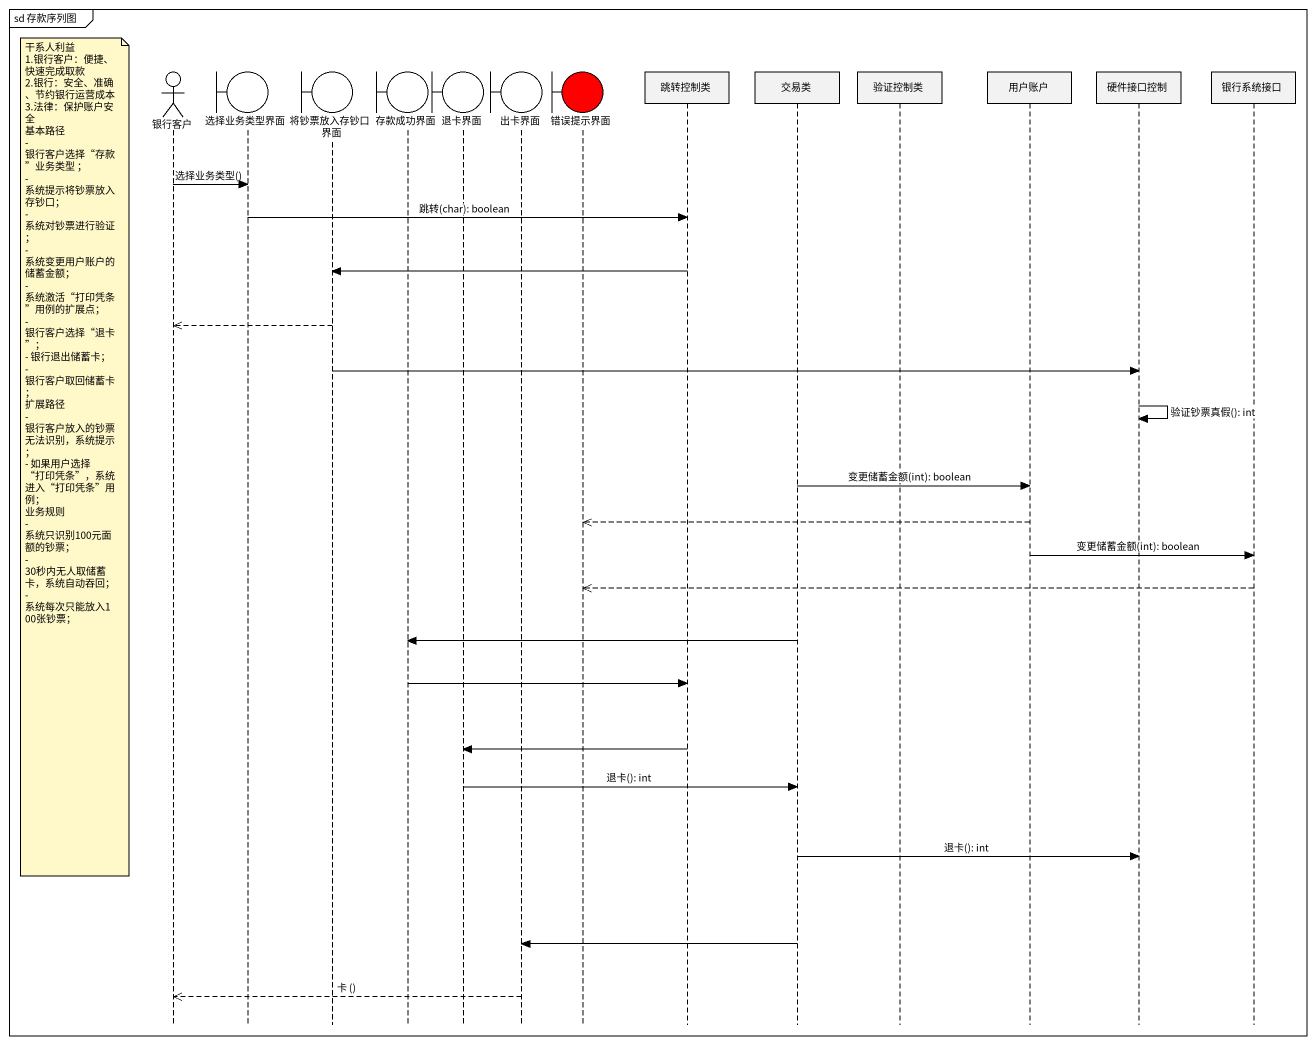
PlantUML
@startuml
mainframe sd 存款序列图
hide footbox
actor 银行客户
boundary 选择业务类型界面
boundary 将钞票放入存钞口界面
boundary 存款成功界面
boundary 退卡界面
boundary 出卡界面
boundary 错误提示界面 #FF0000
participant 跳转控制类
participant 交易类
participant 验证控制类
participant 用户账户
participant 硬件接口控制
participant 银行系统接口

银行客户 -> 选择业务类型界面 : 选择业务类型()
选择业务类型界面 -> 跳转控制类 : 跳转(char): boolean
跳转控制类 -> 将钞票放入存钞口界面
将钞票放入存钞口界面 -->> 银行客户
将钞票放入存钞口界面 -> 硬件接口控制
硬件接口控制 -> 硬件接口控制 : 验证钞票真假(): int
note left of 银行客户
  干系人利益
  1.银行客户：便捷、快速完成取款
  2.银行：安全、准确、节约银行运营成本
  3.法律：保护账户安全
  基本路径
  - 银行客户选择“存款”业务类型 ；
  - 系统提示将钞票放入存钞口；
  - 系统对钞票进行验证；
  - 系统变更用户账户的储蓄金额；
  - 系统激活“打印凭条”用例的扩展点；
  - 银行客户选择“退卡”；
  - 银行退出储蓄卡；
  - 银行客户取回储蓄卡；
  扩展路径
  - 银行客户放入的钞票 无法识别，系统提示；
  - 如果用户选择 “打印凭条”，系统进入“打印凭条”用例；
  业务规则
  - 系统只识别100元面额的钞票；
  - 30秒内无人取储蓄卡，系统自动吞回；
  - 系统每次只能放入100张钞票；
end note
交易类 -> 用户账户 : 变更储蓄金额(int): boolean
用户账户 -->> 错误提示界面
用户账户 -> 银行系统接口 : 变更储蓄金额(int): boolean
银行系统接口 -->> 错误提示界面
交易类 -> 存款成功界面
存款成功界面 -> 跳转控制类
跳转控制类 -> 退卡界面
退卡界面 -> 交易类 : 退卡(): int
交易类 -> 硬件接口控制 : 退卡(): int
交易类 -> 出卡界面
出卡界面 -->> 银行客户 : 卡 ()
@enduml
